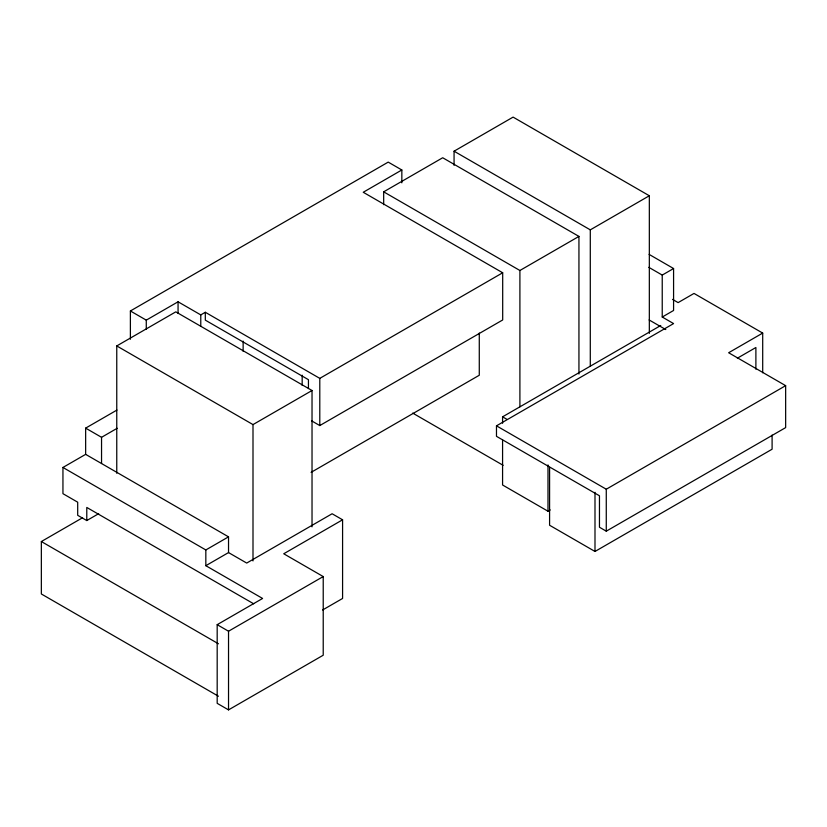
<?xml version="1.0" encoding="UTF-8"?>
<svg xmlns="http://www.w3.org/2000/svg" width="827" height="827" viewBox="0 0 827 827"><rect width="100%" height="100%" fill="white"/><g stroke="black" fill="none" stroke-linecap="round" stroke-linejoin="round"><path stroke-width="1.24" d="M130.387 339.266L130.387 310.973L388.214 162.113L401.839 169.98L401.839 182.839M401.839 169.98L363.239 192.267L502.692 272.776L502.692 319.966L319.791 425.564L311.531 420.798M130.387 310.973L146.276 320.142L178.063 301.793L200.775 314.901L205.313 312.275L319.791 378.373L502.692 272.776M116.762 473.271L116.762 345.934L175.8 311.851L312.027 390.509L312.027 526.84M383.676 204.693L383.676 191.833L442.703 157.75L578.941 236.408L578.941 374.031M454.064 165.338L454.064 151.196L513.091 117.114L649.329 195.761L649.329 333.384M98.671 513.681L86.783 520.555L77.697 515.314L77.697 502.196L62.945 493.678L62.945 467.462L205.83 549.955L205.83 565.689L228.531 552.581L228.531 536.847L85.646 454.354L85.646 428.128L116.958 410.058M85.646 428.128L101.545 437.307L117.196 428.272M62.945 467.462L85.646 454.354M218.452 696.231L41.35 593.982L41.35 541.54L82.566 517.743M116.762 345.934L253 424.592L312.027 390.509M383.676 191.833L519.904 270.491L578.941 236.408M454.064 151.196L590.292 229.854L649.329 195.761M311.086 472.362L479.278 375.251L479.278 333.043M662.231 275.081L673.581 268.527L673.581 310.476L662.231 317.03L662.231 275.081L648.802 267.328M205.83 549.955L228.531 536.847M502.578 423.259L502.578 416.829L660.752 325.507M762.701 372.791L762.701 333.085L728.639 352.747L785.65 385.661L785.65 427.611L606.274 531.172L599.461 527.244L599.461 495.776L496.479 436.325L496.479 425.833L673.581 323.584L662.231 317.03M322.602 609.995L342.585 598.459L342.585 519.801L283.733 553.77L323.223 576.564L323.223 655.222L228.531 709.886L217.181 703.332L217.181 624.674L262.593 598.459L205.83 565.689M217.181 624.674L228.531 631.228L323.223 576.564M737.353 358.205L755.888 347.505L755.888 369.204M502.578 439.985L502.578 484.994L547.991 511.22L550.213 509.928M496.479 425.833L606.274 489.222L785.65 385.661M549.583 467.369L549.583 525.248L594.995 551.464L772.098 449.216L772.098 435.064M649.112 254.396L673.581 268.527M762.701 333.085L694.018 293.43L678.119 302.61L672.537 299.384M649.112 319.946L665.797 329.57M502.578 416.829L507.013 419.392M412.704 413.097L503.157 465.322M342.585 519.801L332.113 513.753L246.704 563.063L228.531 552.581M253.693 603.803L86.783 507.447L86.783 520.555M41.35 541.54L218.452 643.788M606.274 489.222L606.274 531.172M594.995 492.303L594.995 551.464M590.292 229.854L590.292 366.185M547.991 464.919L547.991 511.22M519.904 270.491L519.904 406.822M319.791 378.373L319.791 425.564M308.44 388.566L308.44 379.686L205.313 320.142L205.313 312.275M302.175 375.189L302.175 385.423M253 424.592L253 560.923M243.138 341.106L243.138 351.33M228.531 631.228L228.531 709.886M200.775 314.901L200.775 326.458M178.063 301.793L178.063 313.34M146.276 320.142L146.276 329.146M101.545 437.307L101.545 463.523"/></g></svg>
